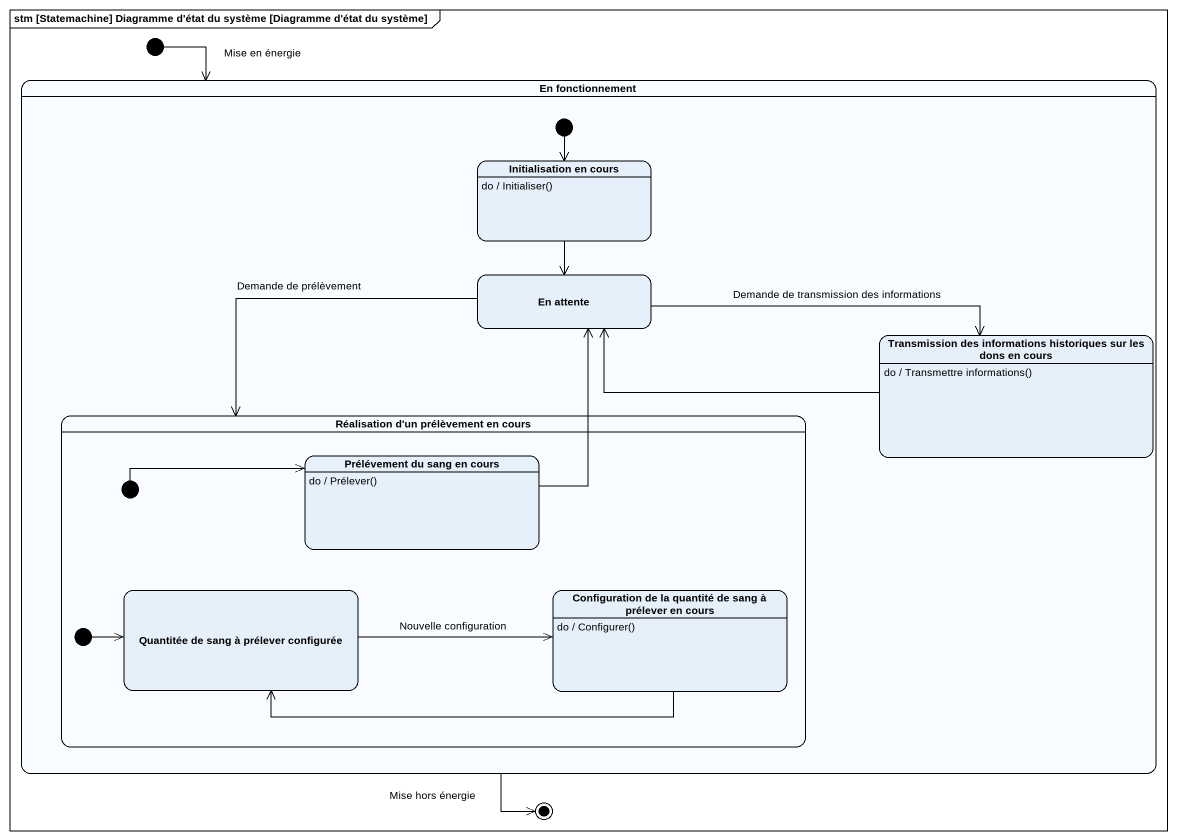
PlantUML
@startuml
mainframe stm [Statemachine] Diagramme d'état du système [Diagramme d'état du système]
hide empty description
state "En fonctionnement" as En_fonctionnement {
  state "Initialisation en cours" as Initialisation_en_cours
  Initialisation_en_cours : do / Initialiser()
  state "En attente" as En_attente
  state "Transmission des informations historiques sur les dons en cours" as Transmission_des
  Transmission_des : do / Transmettre informations()
  state "Réalisation d'un prélèvement en cours" as Réalisation_d_un {
    state initial3 <<start>>
    state "Prélévement du sang en cours" as Prélévement_du_sang_en_cours
    Prélévement_du_sang_en_cours : do / Prélever()
    state "Quantitée de sang à prélever configurée" as Quantitée_de_sang_à
    state "Configuration de la quantité de sang à prélever en cours" as Configuration_de_la
    Configuration_de_la : do / Configurer()
    state initial4 <<start>>
  }
  [*] --> Initialisation_en_cours
}
[*] --> En_fonctionnement : Mise en énergie
Initialisation_en_cours --> En_attente
En_attente -right-> Transmission_des : Demande de transmission des informations
En_attente --> Réalisation_d_un : Demande de prélèvement
Transmission_des -left-> En_attente
initial3 -right-> Prélévement_du_sang_en_cours
Prélévement_du_sang_en_cours -up-> En_attente
Quantitée_de_sang_à -right-> Configuration_de_la : Nouvelle configuration
Configuration_de_la -left-> Quantitée_de_sang_à
initial4 -right-> Quantitée_de_sang_à
En_fonctionnement --> [*] : Mise hors énergie
@enduml
